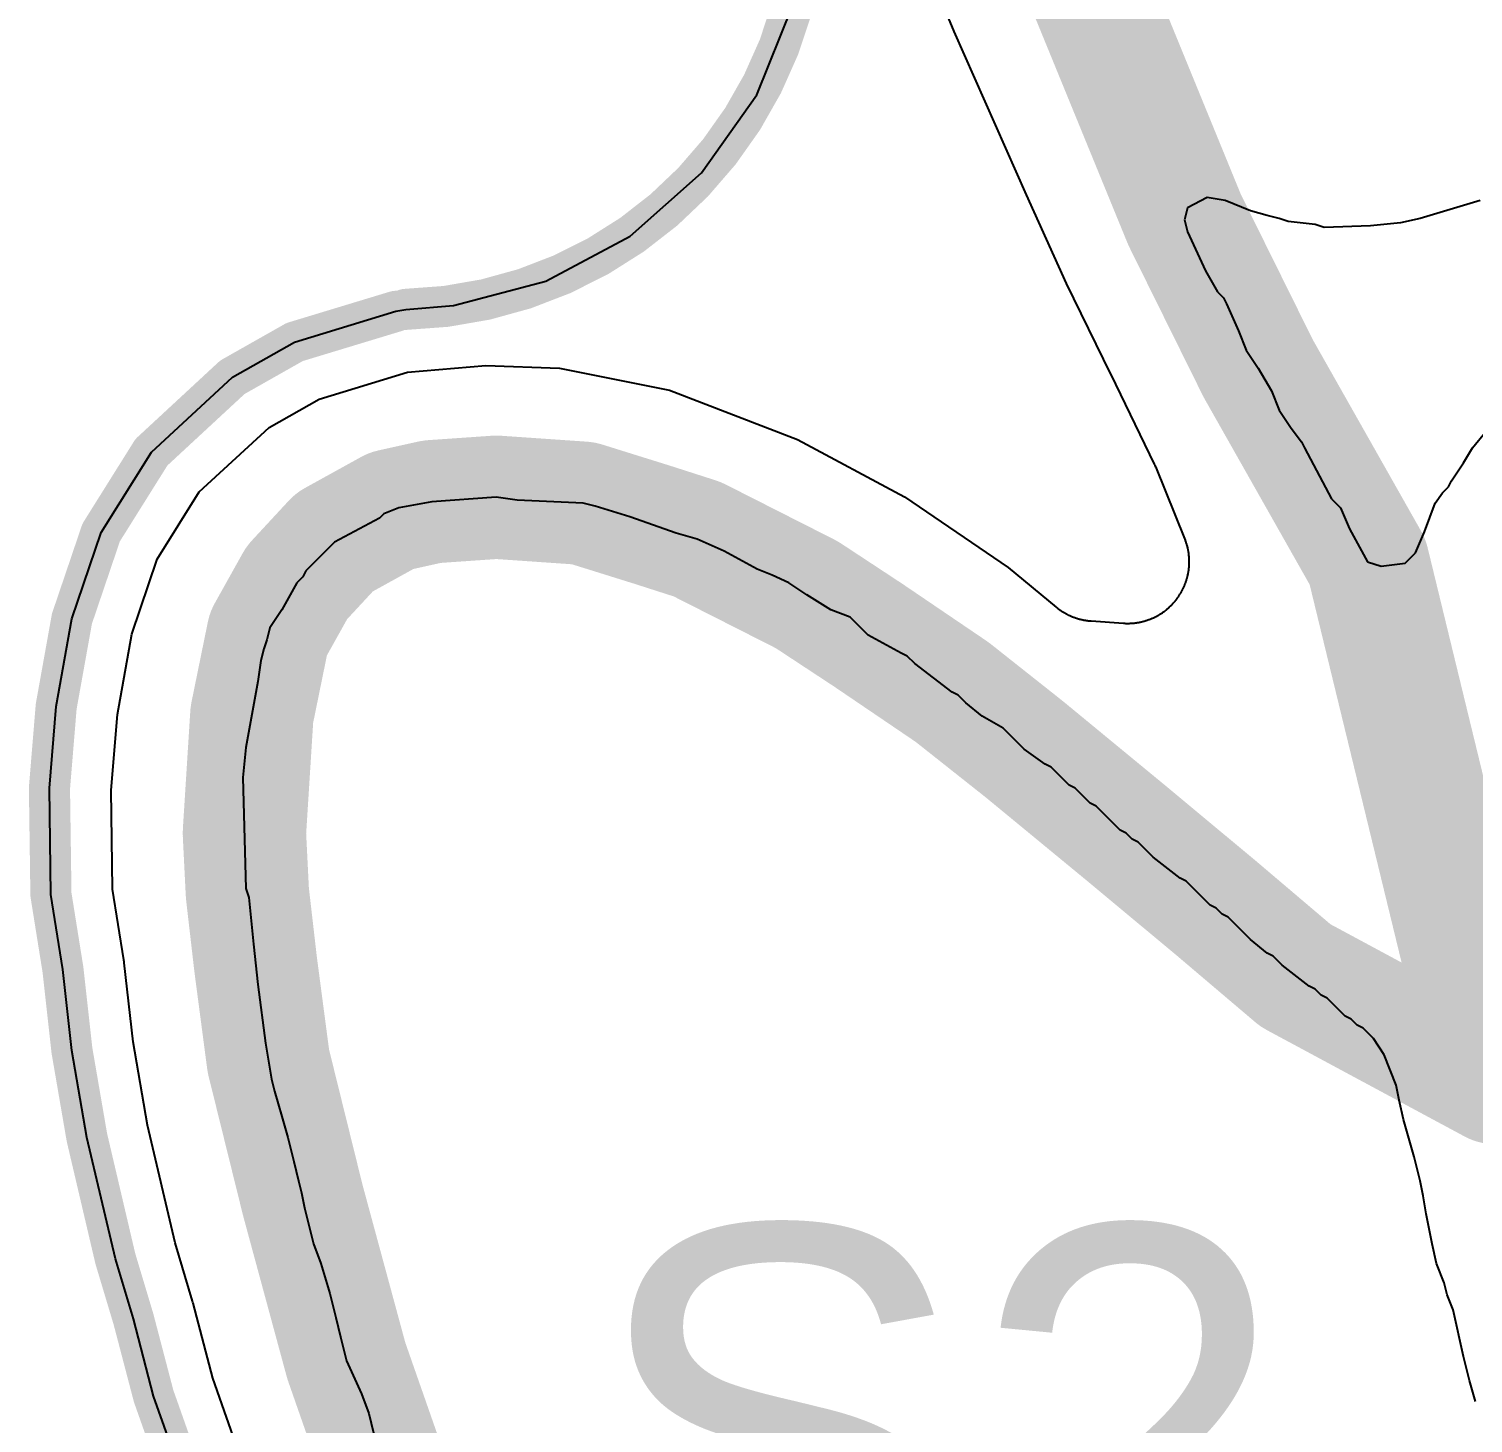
# Model space of a CAD drawing. Header units: inches. Extents: x -21.6 to 21.4, y -24.6 to 14.5.
# Drawn here: x -21.564 to -18.051, y -17.829 to -14.437 of the extents above; entities that cross this region are included whole.
import ezdxf

# ---------------------------------------------------------------- set-up
doc = ezdxf.new("R2010")
doc.units = ezdxf.units.IN
for name, color, linetype in [('Bottom Layer', 5, 'Continuous'), ('Mechanical 4', 56, 'Continuous'), ('Top Layer', 1, 'Continuous'), ('Top Overlay', 2, 'Continuous')]:
    doc.layers.add(name, color=color, linetype=linetype)
doc.styles.add('Arial', font='', dxfattribs={"height": 0.2})
doc.styles.get('Arial').set_extended_font_data('Arial')

msp = doc.modelspace()

# ---------------------------------------------------------------- linework, layer by layer
at = {"layer": 'Bottom Layer'}
for p, q in [((-19.7937, -14.598), (-19.7071, -14.3825)), ((-19.9277, -14.7877), (-19.7937, -14.598)), ((-20.1018, -14.9414), (-19.9277, -14.7877)), ((-20.3067, -15.0508), (-20.1018, -14.9414)), ((-20.5312, -15.1099), (-20.3067, -15.0508)), ((-20.9176, -15.1991), (-20.6714, -15.1244)), ((-20.6714, -15.1244), (-20.6472, -15.1196)), ((-20.6472, -15.1196), (-20.5312, -15.1099)), ((-21.069, -15.2848), (-20.9176, -15.1991)), ((-21.2659, -15.4672), (-21.069, -15.2848)), ((-21.3881, -15.6623), (-21.2659, -15.4672)), ((-21.4592, -15.872), (-21.3881, -15.6623)), ((-21.4975, -16.0854), (-21.4592, -15.872)), ((-21.5139, -16.2842), (-21.4975, -16.0854)), ((-21.5103, -16.5431), (-21.5139, -16.2842)), ((-21.4811, -16.7255), (-21.5103, -16.5431)), ((-21.4592, -16.9224), (-21.4811, -16.7255)), ((-21.4228, -17.1339), (-21.4592, -16.9224)), ((-21.3535, -17.4294), (-21.4228, -17.1339)), ((-21.3097, -17.5753), (-21.3535, -17.4294)), ((-21.2605, -17.7631), (-21.3097, -17.5753)), ((-21.0872, -18.2536), (-21.2605, -17.7631))]:
    msp.add_line(p, q, dxfattribs=at)
at = {"layer": 'Mechanical 4'}
for points in [[(-19.7215, -13.809, 0.1, 0.1, -0.502361), (-20.6472, -15.1196, 0.1, 0.1, 0)], [(-20.9176, -15.1991, 0.1, 0.1, 0), (-20.6714, -15.1244, 0.1, 0.1, 0)], [(-21.069, -15.2848, 0.1, 0.1, 0), (-20.9176, -15.1991, 0.1, 0.1, 0)], [(-21.2659, -15.4672, 0.1, 0.1, 0), (-21.069, -15.2848, 0.1, 0.1, 0)], [(-21.3881, -15.6623, 0.1, 0.1, 0), (-21.2659, -15.4672, 0.1, 0.1, 0)], [(-21.4592, -15.872, 0.1, 0.1, 0), (-21.3881, -15.6623, 0.1, 0.1, 0)], [(-21.4975, -16.0854, 0.1, 0.1, 0), (-21.4592, -15.872, 0.1, 0.1, 0)], [(-21.5139, -16.2842, 0.1, 0.1, 0), (-21.4975, -16.0854, 0.1, 0.1, 0)], [(-21.5139, -16.2842, 0.1, 0.1, 0), (-21.5103, -16.5431, 0.1, 0.1, 0)], [(-21.5103, -16.5431, 0.1, 0.1, 0), (-21.4811, -16.7255, 0.1, 0.1, 0)], [(-21.4811, -16.7255, 0.1, 0.1, 0), (-21.4592, -16.9224, 0.1, 0.1, 0)], [(-21.4592, -16.9224, 0.1, 0.1, 0), (-21.4228, -17.1339, 0.1, 0.1, 0)], [(-21.4228, -17.1339, 0.1, 0.1, 0), (-21.3535, -17.4294, 0.1, 0.1, 0)], [(-21.3535, -17.4294, 0.1, 0.1, 0), (-21.3097, -17.5753, 0.1, 0.1, 0)], [(-21.3097, -17.5753, 0.1, 0.1, 0), (-21.2605, -17.7631, 0.1, 0.1, 0)], [(-21.2605, -17.7631, 0.1, 0.1, 0), (-21.0872, -18.2536, 0.1, 0.1, 0)]]:
    msp.add_lwpolyline(points, format="xyseb", dxfattribs=at)
for points in [[(-20.6964, -15.1244, 0.05, 0.05, 1), (-20.6464, -15.1244, 0.05, 0.05, 1)], [(-20.6722, -15.1196, 0.05, 0.05, 1), (-20.6222, -15.1196, 0.05, 0.05, 1)], [(-20.9426, -15.1991, 0.05, 0.05, 1), (-20.8926, -15.1991, 0.05, 0.05, 1)], [(-20.9426, -15.1991, 0.05, 0.05, 1), (-20.8926, -15.1991, 0.05, 0.05, 1)], [(-21.094, -15.2848, 0.05, 0.05, 1), (-21.044, -15.2848, 0.05, 0.05, 1)], [(-21.094, -15.2848, 0.05, 0.05, 1), (-21.044, -15.2848, 0.05, 0.05, 1)], [(-21.2909, -15.4672, 0.05, 0.05, 1), (-21.2409, -15.4672, 0.05, 0.05, 1)], [(-21.2909, -15.4672, 0.05, 0.05, 1), (-21.2409, -15.4672, 0.05, 0.05, 1)], [(-21.4131, -15.6623, 0.05, 0.05, 1), (-21.3631, -15.6623, 0.05, 0.05, 1)], [(-21.4131, -15.6623, 0.05, 0.05, 1), (-21.3631, -15.6623, 0.05, 0.05, 1)], [(-21.4842, -15.872, 0.05, 0.05, 1), (-21.4342, -15.872, 0.05, 0.05, 1)], [(-21.4842, -15.872, 0.05, 0.05, 1), (-21.4342, -15.872, 0.05, 0.05, 1)], [(-21.5225, -16.0854, 0.05, 0.05, 1), (-21.4725, -16.0854, 0.05, 0.05, 1)], [(-21.5225, -16.0854, 0.05, 0.05, 1), (-21.4725, -16.0854, 0.05, 0.05, 1)], [(-21.5389, -16.2842, 0.05, 0.05, 1), (-21.4889, -16.2842, 0.05, 0.05, 1)], [(-21.5389, -16.2842, 0.05, 0.05, 1), (-21.4889, -16.2842, 0.05, 0.05, 1)], [(-21.5353, -16.5431, 0.05, 0.05, 1), (-21.4853, -16.5431, 0.05, 0.05, 1)], [(-21.5353, -16.5431, 0.05, 0.05, 1), (-21.4853, -16.5431, 0.05, 0.05, 1)], [(-21.5061, -16.7255, 0.05, 0.05, 1), (-21.4561, -16.7255, 0.05, 0.05, 1)], [(-21.5061, -16.7255, 0.05, 0.05, 1), (-21.4561, -16.7255, 0.05, 0.05, 1)], [(-21.4842, -16.9224, 0.05, 0.05, 1), (-21.4342, -16.9224, 0.05, 0.05, 1)], [(-21.4842, -16.9224, 0.05, 0.05, 1), (-21.4342, -16.9224, 0.05, 0.05, 1)], [(-21.4478, -17.1339, 0.05, 0.05, 1), (-21.3978, -17.1339, 0.05, 0.05, 1)], [(-21.4478, -17.1339, 0.05, 0.05, 1), (-21.3978, -17.1339, 0.05, 0.05, 1)], [(-21.3785, -17.4294, 0.05, 0.05, 1), (-21.3285, -17.4294, 0.05, 0.05, 1)], [(-21.3785, -17.4294, 0.05, 0.05, 1), (-21.3285, -17.4294, 0.05, 0.05, 1)], [(-21.3347, -17.5753, 0.05, 0.05, 1), (-21.2847, -17.5753, 0.05, 0.05, 1)], [(-21.3347, -17.5753, 0.05, 0.05, 1), (-21.2847, -17.5753, 0.05, 0.05, 1)], [(-21.2855, -17.7631, 0.05, 0.05, 1), (-21.2355, -17.7631, 0.05, 0.05, 1)], [(-21.2855, -17.7631, 0.05, 0.05, 1), (-21.2355, -17.7631, 0.05, 0.05, 1)]]:
    msp.add_lwpolyline(points, format="xyseb", close=True, dxfattribs=at)
at = {"layer": 'Top Layer'}
for p, q in [((-19.7937, -14.598), (-19.7071, -14.3825)), ((-19.9277, -14.7877), (-19.7937, -14.598)), ((-20.1018, -14.9414), (-19.9277, -14.7877)), ((-20.3067, -15.0508), (-20.1018, -14.9414)), ((-20.5312, -15.1099), (-20.3067, -15.0508)), ((-20.9176, -15.1991), (-20.6714, -15.1244)), ((-20.6714, -15.1244), (-20.6472, -15.1196)), ((-20.6472, -15.1196), (-20.5312, -15.1099)), ((-21.069, -15.2848), (-20.9176, -15.1991)), ((-21.2659, -15.4672), (-21.069, -15.2848)), ((-21.3881, -15.6623), (-21.2659, -15.4672)), ((-21.4592, -15.872), (-21.3881, -15.6623)), ((-21.4975, -16.0854), (-21.4592, -15.872)), ((-21.5139, -16.2842), (-21.4975, -16.0854)), ((-21.5103, -16.5431), (-21.5139, -16.2842)), ((-21.4811, -16.7255), (-21.5103, -16.5431)), ((-21.4592, -16.9224), (-21.4811, -16.7255)), ((-21.4228, -17.1339), (-21.4592, -16.9224)), ((-21.3535, -17.4294), (-21.4228, -17.1339)), ((-21.3097, -17.5753), (-21.3535, -17.4294)), ((-21.2605, -17.7631), (-21.3097, -17.5753)), ((-21.0872, -18.2536), (-21.2605, -17.7631))]:
    msp.add_line(p, q, dxfattribs=at)
at = {"layer": 'Top Overlay'}
for p, q in [((-19.3136, -14.4434), (-19.4649, -14.0784)), ((-19.1375, -14.8409), (-19.3136, -14.4434)), ((-19.0404, -15.0568), (-19.1375, -14.8409)), ((-18.6983, -14.8472), (-18.7457, -14.8727)), ((-18.6546, -14.8545), (-18.6983, -14.8472)), ((-18.5926, -14.88), (-18.6546, -14.8545)), ((-18.0345, -14.8545), (-18.1804, -14.8982)), ((-18.7457, -14.8727), (-18.753, -14.9019)), ((-18.5524, -14.8909), (-18.5926, -14.88)), ((-18.5233, -14.8982), (-18.5524, -14.8909)), ((-18.753, -14.9019), (-18.7457, -14.9311)), ((-18.5014, -14.9055), (-18.5233, -14.8982)), ((-18.4357, -14.9128), (-18.5014, -14.9055)), ((-18.4138, -14.9201), (-18.4357, -14.9128)), ((-18.3008, -14.9165), (-18.4138, -14.9201)), ((-18.2278, -14.9092), (-18.3008, -14.9165)), ((-18.1804, -14.8982), (-18.2278, -14.9092)), ((-18.7457, -14.9311), (-18.702, -15.0259)), ((-18.702, -15.0259), (-18.6728, -15.0769)), ((-18.9321, -15.277), (-19.0404, -15.0568)), ((-18.6728, -15.0769), (-18.6582, -15.0915)), ((-18.6582, -15.0915), (-18.6509, -15.1061)), ((-18.6509, -15.1061), (-18.6217, -15.1718)), ((-18.6217, -15.1718), (-18.6035, -15.2192)), ((-18.6035, -15.2192), (-18.5743, -15.2629)), ((-20.8581, -15.3378), (-20.643, -15.2725)), ((-20.643, -15.2725), (-20.4526, -15.2564)), ((-20.4526, -15.2564), (-20.2732, -15.2629)), ((-20.2732, -15.2629), (-20.0058, -15.3164)), ((-18.9319, -15.2774), (-18.9321, -15.277)), ((-18.9316, -15.2779), (-18.9319, -15.2774)), ((-18.8262, -15.4959), (-18.9316, -15.2779)), ((-18.5743, -15.2629), (-18.5415, -15.3177)), ((-20.9799, -15.4068), (-20.8581, -15.3378)), ((-20.0058, -15.3164), (-19.6946, -15.4361)), ((-18.5415, -15.3177), (-18.5233, -15.3651)), ((-18.5233, -15.3651), (-18.4941, -15.4088)), ((-21.1494, -15.5637), (-20.9799, -15.4068)), ((-18.4941, -15.4088), (-18.4686, -15.4417)), ((-18.0528, -15.4562), (-18.0199, -15.4161)), ((-19.6946, -15.4361), (-19.4346, -15.5755)), ((-18.4686, -15.4417), (-18.4613, -15.4562)), ((-18.4613, -15.4562), (-18.3956, -15.5802)), ((-18.0747, -15.4927), (-18.0528, -15.4562)), ((-18.8262, -15.496), (-18.8262, -15.4959)), ((-18.8261, -15.4961), (-18.8262, -15.496)), ((-18.8259, -15.4967), (-18.8261, -15.4961)), ((-18.825, -15.4985), (-18.8259, -15.4967)), ((-18.8239, -15.5009), (-18.825, -15.4985)), ((-18.8238, -15.5012), (-18.8239, -15.5009)), ((-18.8236, -15.5016), (-18.8238, -15.5012)), ((-18.8227, -15.5038), (-18.8236, -15.5016)), ((-18.8218, -15.5058), (-18.8227, -15.5038)), ((-18.7526, -15.6772), (-18.8218, -15.5058)), ((-18.1038, -15.5365), (-18.0747, -15.4927)), ((-18.1257, -15.5657), (-18.1111, -15.5511)), ((-18.1111, -15.5511), (-18.1038, -15.5365)), ((-21.2517, -15.7271), (-21.1494, -15.5637)), ((-20.5839, -15.5875), (-20.6641, -15.6021)), ((-20.4271, -15.5766), (-20.5839, -15.5875)), ((-20.376, -15.5839), (-20.4271, -15.5766)), ((-20.2155, -15.5912), (-20.376, -15.5839)), ((-20.1864, -15.5985), (-20.2155, -15.5912)), ((-19.4346, -15.5755), (-19.1823, -15.7478)), ((-18.3956, -15.5802), (-18.3737, -15.6021)), ((-18.1695, -15.6605), (-18.144, -15.5912)), ((-18.144, -15.5912), (-18.1257, -15.5657)), ((-20.7116, -15.6277), (-20.821, -15.686)), ((-20.7006, -15.6167), (-20.7116, -15.6277)), ((-20.6641, -15.6021), (-20.7006, -15.6167)), ((-20.1025, -15.624), (-20.1864, -15.5985)), ((-19.9894, -15.6641), (-20.1025, -15.624)), ((-18.3737, -15.6021), (-18.3518, -15.6532)), ((-19.9384, -15.6787), (-19.9894, -15.6641)), ((-18.3518, -15.6532), (-18.3081, -15.7334)), ((-18.1914, -15.7115), (-18.1695, -15.6605)), ((-20.821, -15.686), (-20.8903, -15.7553)), ((-19.8727, -15.7079), (-19.9384, -15.6787)), ((-18.7519, -15.6789), (-18.7526, -15.6772)), ((-18.7512, -15.6808), (-18.7519, -15.6789)), ((-18.7509, -15.6815), (-18.7512, -15.6808)), ((-18.7506, -15.6822), (-18.7509, -15.6815)), ((-18.75, -15.684), (-18.7506, -15.6822)), ((-18.7494, -15.6858), (-18.75, -15.684)), ((-18.7492, -15.6865), (-18.7494, -15.6858)), ((-18.7489, -15.6873), (-18.7492, -15.6865)), ((-18.7483, -15.6891), (-18.7489, -15.6873)), ((-18.7478, -15.6909), (-18.7483, -15.6891)), ((-18.7476, -15.6916), (-18.7478, -15.6909)), ((-18.7473, -15.6924), (-18.7476, -15.6916)), ((-18.7468, -15.6943), (-18.7473, -15.6924)), ((-18.7463, -15.6961), (-18.7468, -15.6943)), ((-18.7462, -15.6968), (-18.7463, -15.6961)), ((-18.746, -15.6976), (-18.7462, -15.6968)), ((-18.7455, -15.6996), (-18.746, -15.6976)), ((-18.7451, -15.7013), (-18.7455, -15.6996)), ((-21.3136, -15.9096), (-21.2517, -15.7271)), ((-19.7925, -15.7517), (-19.8727, -15.7079)), ((-18.745, -15.7019), (-18.7451, -15.7013)), ((-18.7448, -15.7028), (-18.745, -15.7019)), ((-18.7444, -15.7049), (-18.7448, -15.7028)), ((-18.7441, -15.7065), (-18.7444, -15.7049)), ((-18.7439, -15.7072), (-18.7441, -15.7065)), ((-18.7438, -15.708), (-18.7439, -15.7072)), ((-18.7435, -15.71), (-18.7438, -15.708)), ((-18.7432, -15.7118), (-18.7435, -15.71)), ((-18.7431, -15.7126), (-18.7432, -15.7118)), ((-18.743, -15.7133), (-18.7431, -15.7126)), ((-18.7428, -15.7151), (-18.743, -15.7133)), ((-18.7425, -15.7171), (-18.7428, -15.7151)), ((-18.7424, -15.7179), (-18.7425, -15.7171)), ((-18.7424, -15.7187), (-18.7424, -15.7179)), ((-18.7422, -15.7205), (-18.7424, -15.7187)), ((-18.742, -15.7225), (-18.7422, -15.7205)), ((-18.742, -15.7233), (-18.742, -15.7225)), ((-18.7419, -15.724), (-18.742, -15.7233)), ((-18.7418, -15.7258), (-18.7419, -15.724)), ((-18.7417, -15.7278), (-18.7418, -15.7258)), ((-18.7417, -15.7286), (-18.7417, -15.7278)), ((-18.7417, -15.7293), (-18.7417, -15.7286)), ((-18.7417, -15.7312), (-18.7417, -15.7293)), ((-18.7416, -15.7332), (-18.7417, -15.7312)), ((-18.7417, -15.7369), (-18.7416, -15.7347)), ((-18.7416, -15.7339), (-18.7416, -15.7332)), ((-18.7416, -15.7347), (-18.7416, -15.7339)), ((-18.3081, -15.7334), (-18.2752, -15.7444)), ((-18.2169, -15.7371), (-18.1914, -15.7115)), ((-20.8976, -15.7699), (-20.9122, -15.7845)), ((-20.8903, -15.7553), (-20.8976, -15.7699)), ((-19.756, -15.7663), (-19.7925, -15.7517)), ((-19.7159, -15.7845), (-19.756, -15.7663)), ((-19.1823, -15.7478), (-19.0652, -15.8439)), ((-18.7466, -15.7718), (-18.7464, -15.7711)), ((-18.7464, -15.7711), (-18.7462, -15.7703)), ((-18.7462, -15.7703), (-18.7458, -15.7683)), ((-18.7458, -15.7683), (-18.7453, -15.7666)), ((-18.7453, -15.7666), (-18.7452, -15.7658)), ((-18.7452, -15.7658), (-18.745, -15.7651)), ((-18.745, -15.7651), (-18.7446, -15.7631)), ((-18.7446, -15.7631), (-18.7442, -15.7613)), ((-18.7442, -15.7613), (-18.7441, -15.7606)), ((-18.7441, -15.7606), (-18.744, -15.7598)), ((-18.744, -15.7598), (-18.7436, -15.7578)), ((-18.7436, -15.7578), (-18.7433, -15.756)), ((-18.7433, -15.756), (-18.7432, -15.7554)), ((-18.7432, -15.7554), (-18.7431, -15.7545)), ((-18.7431, -15.7545), (-18.7429, -15.7524)), ((-18.7429, -15.7524), (-18.7426, -15.7507)), ((-18.7426, -15.75), (-18.7425, -15.7492)), ((-18.7426, -15.7507), (-18.7426, -15.75)), ((-18.7425, -15.7492), (-18.7423, -15.7474)), ((-18.7423, -15.7474), (-18.7421, -15.7454)), ((-18.7421, -15.7454), (-18.742, -15.7446)), ((-18.742, -15.7439), (-18.7419, -15.7421)), ((-18.742, -15.7446), (-18.742, -15.7439)), ((-18.7419, -15.7421), (-18.7418, -15.7401)), ((-18.7418, -15.7401), (-18.7417, -15.7391)), ((-18.7417, -15.7385), (-18.7417, -15.7369)), ((-18.7417, -15.7391), (-18.7417, -15.7385)), ((-18.2752, -15.7444), (-18.2169, -15.7371)), ((-20.9122, -15.7845), (-20.9486, -15.8501)), ((-19.6721, -15.8137), (-19.7159, -15.7845)), ((-18.7616, -15.8081), (-18.7606, -15.8064)), ((-18.7606, -15.8064), (-18.7602, -15.8057)), ((-18.7602, -15.8057), (-18.7598, -15.8051)), ((-18.7598, -15.8051), (-18.759, -15.8035)), ((-18.759, -15.8035), (-18.7581, -15.8017)), ((-18.7581, -15.8017), (-18.7577, -15.801)), ((-18.7577, -15.801), (-18.7574, -15.8003)), ((-18.7574, -15.8003), (-18.7566, -15.7987)), ((-18.7566, -15.7987), (-18.7557, -15.7969)), ((-18.7557, -15.7969), (-18.7554, -15.7961)), ((-18.7554, -15.7961), (-18.7551, -15.7955)), ((-18.7551, -15.7955), (-18.7544, -15.7939)), ((-18.7544, -15.7939), (-18.7535, -15.792)), ((-18.7535, -15.792), (-18.7532, -15.7912)), ((-18.7532, -15.7912), (-18.7529, -15.7906)), ((-18.7529, -15.7906), (-18.7523, -15.7889)), ((-18.7523, -15.7889), (-18.7515, -15.787)), ((-18.7515, -15.787), (-18.7513, -15.7863)), ((-18.7513, -15.7863), (-18.751, -15.7856)), ((-18.751, -15.7856), (-18.7504, -15.784)), ((-18.7504, -15.784), (-18.7497, -15.782)), ((-18.7497, -15.782), (-18.7494, -15.7811)), ((-18.7494, -15.7811), (-18.7492, -15.7806)), ((-18.7492, -15.7806), (-18.7487, -15.779)), ((-18.7487, -15.779), (-18.7481, -15.7769)), ((-18.7481, -15.7769), (-18.7478, -15.7761)), ((-18.7478, -15.7761), (-18.7476, -15.7754)), ((-18.7476, -15.7754), (-18.7471, -15.7736)), ((-18.7471, -15.7736), (-18.7466, -15.7718)), ((-19.6138, -15.8501), (-19.6721, -15.8137)), ((-18.7879, -15.8417), (-18.7865, -15.8404)), ((-18.7865, -15.8404), (-18.7859, -15.8399)), ((-18.7859, -15.8399), (-18.7854, -15.8393)), ((-18.7854, -15.8393), (-18.7841, -15.838)), ((-18.7841, -15.838), (-18.7827, -15.8366)), ((-18.7827, -15.8366), (-18.7822, -15.836)), ((-18.7822, -15.836), (-18.7817, -15.8355)), ((-18.7817, -15.8355), (-18.7805, -15.8341)), ((-18.7805, -15.8341), (-18.7791, -15.8326)), ((-18.7791, -15.8326), (-18.7786, -15.832)), ((-18.7786, -15.832), (-18.7781, -15.8315)), ((-18.7781, -15.8315), (-18.7769, -15.83)), ((-18.7769, -15.83), (-18.7756, -15.8285)), ((-18.7756, -15.8285), (-18.7752, -15.828)), ((-18.7752, -15.828), (-18.7747, -15.8274)), ((-18.7747, -15.8274), (-18.7735, -15.8258)), ((-18.7735, -15.8258), (-18.7723, -15.8243)), ((-18.7723, -15.8243), (-18.7719, -15.8237)), ((-18.7719, -15.8237), (-18.7714, -15.8231)), ((-18.7714, -15.8231), (-18.7703, -15.8216)), ((-18.7703, -15.8216), (-18.7691, -15.82)), ((-18.7691, -15.82), (-18.7687, -15.8194)), ((-18.7687, -15.8194), (-18.7683, -15.8188)), ((-18.7683, -15.8188), (-18.7672, -15.8171)), ((-18.7672, -15.8171), (-18.7661, -15.8156)), ((-18.7661, -15.8156), (-18.7657, -15.815)), ((-18.7657, -15.815), (-18.7653, -15.8143)), ((-18.7653, -15.8143), (-18.7643, -15.8127)), ((-18.7643, -15.8127), (-18.7633, -15.8111)), ((-18.7633, -15.8111), (-18.7629, -15.8104)), ((-18.7629, -15.8104), (-18.7625, -15.8097)), ((-18.7625, -15.8097), (-18.7616, -15.8081)), ((-20.9486, -15.8501), (-20.9778, -15.8939)), ((-19.5663, -15.8684), (-19.6138, -15.8501)), ((-19.5226, -15.9121), (-19.5663, -15.8684)), ((-19.0652, -15.8439), (-19.0646, -15.8444)), ((-19.0646, -15.8444), (-19.064, -15.8449)), ((-19.064, -15.8449), (-19.0624, -15.8461)), ((-19.0624, -15.8461), (-19.061, -15.8472)), ((-19.061, -15.8472), (-19.0604, -15.8477)), ((-19.0604, -15.8477), (-19.0597, -15.8482)), ((-19.0597, -15.8482), (-19.0582, -15.8493)), ((-19.0582, -15.8493), (-19.0567, -15.8504)), ((-19.0567, -15.8504), (-19.056, -15.8509)), ((-19.056, -15.8509), (-19.0554, -15.8513)), ((-19.0554, -15.8513), (-19.0539, -15.8523)), ((-19.0539, -15.8523), (-19.0523, -15.8534)), ((-19.0523, -15.8534), (-19.0515, -15.8539)), ((-19.0515, -15.8539), (-19.0509, -15.8543)), ((-19.0509, -15.8543), (-19.0494, -15.8552)), ((-19.0494, -15.8552), (-19.0477, -15.8563)), ((-19.0477, -15.8563), (-19.0471, -15.8567)), ((-19.0471, -15.8567), (-19.0464, -15.8571)), ((-19.0464, -15.8571), (-19.0447, -15.858)), ((-19.0447, -15.858), (-19.0431, -15.859)), ((-19.0431, -15.859), (-19.0424, -15.8594)), ((-19.0424, -15.8594), (-19.0417, -15.8597)), ((-19.0417, -15.8597), (-19.04, -15.8606)), ((-19.04, -15.8606), (-19.0384, -15.8615)), ((-19.0384, -15.8615), (-19.0377, -15.8618)), ((-19.0377, -15.8618), (-19.037, -15.8622)), ((-19.037, -15.8622), (-19.0352, -15.8631)), ((-19.0352, -15.8631), (-19.0336, -15.8638)), ((-19.0336, -15.8638), (-19.0329, -15.8642)), ((-19.0329, -15.8642), (-19.0321, -15.8645)), ((-19.0321, -15.8645), (-19.0303, -15.8653)), ((-19.0303, -15.8653), (-19.0287, -15.866)), ((-19.0287, -15.866), (-19.028, -15.8663)), ((-19.028, -15.8663), (-19.0272, -15.8666)), ((-19.0272, -15.8666), (-19.0254, -15.8674)), ((-19.0254, -15.8674), (-19.0237, -15.868)), ((-19.0237, -15.868), (-19.023, -15.8683)), ((-19.023, -15.8683), (-19.0222, -15.8686)), ((-19.0222, -15.8686), (-19.0204, -15.8692)), ((-19.0204, -15.8692), (-19.0187, -15.8699)), ((-19.0187, -15.8699), (-19.0179, -15.8701)), ((-19.0179, -15.8701), (-19.0172, -15.8704)), ((-19.0172, -15.8704), (-19.0153, -15.8709)), ((-19.0153, -15.8709), (-19.0136, -15.8715)), ((-19.0136, -15.8715), (-19.0129, -15.8717)), ((-19.0129, -15.8717), (-19.012, -15.872)), ((-19.012, -15.872), (-19.0102, -15.8725)), ((-19.0102, -15.8725), (-19.0084, -15.873)), ((-19.0084, -15.873), (-19.0077, -15.8732)), ((-19.0077, -15.8732), (-19.0069, -15.8734)), ((-19.0069, -15.8734), (-19.0049, -15.8738)), ((-19.0049, -15.8738), (-19.0032, -15.8742)), ((-19.0032, -15.8742), (-19.0025, -15.8744)), ((-19.0025, -15.8744), (-19.0017, -15.8746)), ((-19.0017, -15.8746), (-18.9997, -15.875)), ((-18.9997, -15.875), (-18.998, -15.8753)), ((-18.998, -15.8753), (-18.9973, -15.8755)), ((-18.9973, -15.8755), (-18.9964, -15.8756)), ((-18.9964, -15.8756), (-18.9943, -15.876)), ((-18.9943, -15.876), (-18.9927, -15.8762)), ((-18.9927, -15.8762), (-18.992, -15.8763)), ((-18.992, -15.8763), (-18.9911, -15.8765)), ((-18.9911, -15.8765), (-18.9891, -15.8767)), ((-18.9891, -15.8767), (-18.9874, -15.877)), ((-18.8491, -15.8773), (-18.8473, -15.8767)), ((-18.8473, -15.8767), (-18.8455, -15.8762)), ((-18.8455, -15.8762), (-18.8447, -15.8759)), ((-18.8447, -15.8759), (-18.844, -15.8757)), ((-18.844, -15.8757), (-18.8422, -15.875)), ((-18.8422, -15.875), (-18.8404, -15.8744)), ((-18.8404, -15.8744), (-18.8397, -15.8742)), ((-18.8397, -15.8742), (-18.839, -15.8739)), ((-18.839, -15.8739), (-18.8371, -15.8731)), ((-18.8371, -15.8731), (-18.8354, -15.8725)), ((-18.8354, -15.8725), (-18.8348, -15.8722)), ((-18.8348, -15.8722), (-18.834, -15.8719)), ((-18.834, -15.8719), (-18.8322, -15.8711)), ((-18.8322, -15.8711), (-18.8305, -15.8704)), ((-18.8305, -15.8704), (-18.8298, -15.8701)), ((-18.8298, -15.8701), (-18.8291, -15.8698)), ((-18.8291, -15.8698), (-18.8275, -15.869)), ((-18.8275, -15.869), (-18.8256, -15.8681)), ((-18.8256, -15.8681), (-18.8249, -15.8678)), ((-18.8249, -15.8678), (-18.8243, -15.8675)), ((-18.8243, -15.8675), (-18.8226, -15.8666)), ((-18.8226, -15.8666), (-18.8209, -15.8657)), ((-18.8209, -15.8657), (-18.8202, -15.8653)), ((-18.8202, -15.8653), (-18.8195, -15.865)), ((-18.8195, -15.865), (-18.8179, -15.8641)), ((-18.8179, -15.8641), (-18.8162, -15.8631)), ((-18.8162, -15.8631), (-18.8155, -15.8627)), ((-18.8155, -15.8627), (-18.8149, -15.8623)), ((-18.8149, -15.8623), (-18.8133, -15.8613)), ((-18.8133, -15.8613), (-18.8116, -15.8603)), ((-18.8116, -15.8603), (-18.811, -15.8599)), ((-18.811, -15.8599), (-18.8103, -15.8595)), ((-18.8103, -15.8595), (-18.8086, -15.8584)), ((-18.8086, -15.8584), (-18.8071, -15.8574)), ((-18.8071, -15.8574), (-18.8066, -15.857)), ((-18.8066, -15.857), (-18.8059, -15.8565)), ((-18.8059, -15.8565), (-18.8042, -15.8553)), ((-18.8042, -15.8553), (-18.8028, -15.8543)), ((-18.8028, -15.8543), (-18.8022, -15.8539)), ((-18.8022, -15.8539), (-18.8015, -15.8534)), ((-18.8015, -15.8534), (-18.7999, -15.8521)), ((-18.7999, -15.8521), (-18.7985, -15.851)), ((-18.7985, -15.851), (-18.798, -15.8506)), ((-18.798, -15.8506), (-18.7973, -15.8501)), ((-18.7973, -15.8501), (-18.7957, -15.8487)), ((-18.7957, -15.8487), (-18.7944, -15.8476)), ((-18.7944, -15.8476), (-18.7939, -15.8472)), ((-18.7939, -15.8472), (-18.7932, -15.8466)), ((-18.7932, -15.8466), (-18.7917, -15.8453)), ((-18.7917, -15.8453), (-18.7904, -15.8441)), ((-18.7904, -15.8441), (-18.7898, -15.8435)), ((-18.7898, -15.8435), (-18.7892, -15.843)), ((-18.7892, -15.843), (-18.7879, -15.8417)), ((-21.3486, -16.1048), (-21.3136, -15.9096)), ((-20.9778, -15.8939), (-20.9851, -15.9231)), ((-18.9874, -15.877), (-18.9866, -15.877)), ((-18.9866, -15.877), (-18.9858, -15.8771)), ((-18.9858, -15.8771), (-18.984, -15.8773)), ((-18.984, -15.8773), (-18.9821, -15.8775)), ((-18.9821, -15.8775), (-18.9813, -15.8775)), ((-18.9813, -15.8775), (-18.9805, -15.8776)), ((-18.9805, -15.8776), (-18.9021, -15.8831)), ((-18.9021, -15.8831), (-18.9003, -15.8832)), ((-18.9003, -15.8832), (-18.8983, -15.8833)), ((-18.8983, -15.8833), (-18.8975, -15.8833)), ((-18.8975, -15.8833), (-18.8967, -15.8834)), ((-18.8967, -15.8834), (-18.8949, -15.8834)), ((-18.8949, -15.8834), (-18.8929, -15.8834)), ((-18.8929, -15.8834), (-18.8922, -15.8834)), ((-18.8922, -15.8834), (-18.8914, -15.8834)), ((-18.8914, -15.8834), (-18.8894, -15.8834)), ((-18.8894, -15.8834), (-18.8876, -15.8834)), ((-18.8876, -15.8834), (-18.8869, -15.8834)), ((-18.8869, -15.8834), (-18.886, -15.8833)), ((-18.886, -15.8833), (-18.884, -15.8832)), ((-18.884, -15.8832), (-18.8822, -15.8831)), ((-18.8822, -15.8831), (-18.8815, -15.8831)), ((-18.8815, -15.8831), (-18.8807, -15.883)), ((-18.8807, -15.883), (-18.8787, -15.8829)), ((-18.8787, -15.8829), (-18.8769, -15.8827)), ((-18.8769, -15.8827), (-18.8762, -15.8826)), ((-18.8762, -15.8826), (-18.8754, -15.8826)), ((-18.8754, -15.8826), (-18.8733, -15.8823)), ((-18.8733, -15.8823), (-18.8716, -15.8821)), ((-18.8716, -15.8821), (-18.8708, -15.882)), ((-18.8708, -15.882), (-18.87, -15.8819)), ((-18.87, -15.8819), (-18.8682, -15.8816)), ((-18.8682, -15.8816), (-18.8663, -15.8813)), ((-18.8663, -15.8813), (-18.8655, -15.8811)), ((-18.8655, -15.8811), (-18.8648, -15.881)), ((-18.8648, -15.881), (-18.8631, -15.8807)), ((-18.8631, -15.8807), (-18.861, -15.8803)), ((-18.861, -15.8803), (-18.8601, -15.8801)), ((-18.8601, -15.8801), (-18.8595, -15.88)), ((-18.8595, -15.88), (-18.8578, -15.8796)), ((-18.8578, -15.8796), (-18.8558, -15.8791)), ((-18.8558, -15.8791), (-18.855, -15.8789)), ((-18.855, -15.8789), (-18.8543, -15.8787)), ((-18.8543, -15.8787), (-18.8525, -15.8782)), ((-18.8525, -15.8782), (-18.8506, -15.8777)), ((-18.8506, -15.8777), (-18.8499, -15.8775)), ((-18.8499, -15.8775), (-18.8491, -15.8773)), ((-20.9924, -15.945), (-20.9997, -15.9741)), ((-20.9851, -15.9231), (-20.9924, -15.945)), ((-19.4423, -15.9559), (-19.5226, -15.9121)), ((-20.9997, -15.9741), (-21.007, -16.0252)), ((-19.4278, -15.9632), (-19.4423, -15.9559)), ((-19.4095, -15.9814), (-19.4278, -15.9632)), ((-19.3183, -16.0507), (-19.4095, -15.9814)), ((-21.007, -16.0252), (-21.0362, -16.1857)), ((-19.3038, -16.058), (-19.3183, -16.0507)), ((-19.2855, -16.0763), (-19.3038, -16.058)), ((-19.2454, -16.1091), (-19.2855, -16.0763)), ((-21.3638, -16.2893), (-21.3486, -16.1048)), ((-19.1943, -16.1383), (-19.2454, -16.1091)), ((-19.1433, -16.1893), (-19.1943, -16.1383)), ((-21.0362, -16.1857), (-21.0435, -16.2586)), ((-19.0922, -16.2258), (-19.1433, -16.1893)), ((-19.0776, -16.2331), (-19.0922, -16.2258)), ((-21.0435, -16.2586), (-21.0362, -16.5285)), ((-19.0339, -16.2769), (-19.0776, -16.2331)), ((-21.3605, -16.5301), (-21.3638, -16.2893)), ((-19.0193, -16.2842), (-19.0339, -16.2769)), ((-18.9828, -16.3206), (-19.0193, -16.2842)), ((-18.9682, -16.3279), (-18.9828, -16.3206)), ((-18.9099, -16.3863), (-18.9682, -16.3279)), ((-18.8953, -16.3936), (-18.9099, -16.3863)), ((-18.8807, -16.4082), (-18.8953, -16.3936)), ((-18.8661, -16.4155), (-18.8807, -16.4082)), ((-18.8296, -16.4519), (-18.8661, -16.4155)), ((-18.764, -16.503), (-18.8296, -16.4519)), ((-18.7494, -16.5103), (-18.764, -16.503)), ((-21.333, -16.7018), (-21.3605, -16.5301)), ((-21.0362, -16.5285), (-21.0289, -16.5504)), ((-18.691, -16.5686), (-18.7494, -16.5103)), ((-21.0289, -16.5504), (-21.0179, -16.6635)), ((-18.6764, -16.5759), (-18.691, -16.5686)), ((-18.6618, -16.5905), (-18.6764, -16.5759)), ((-18.6473, -16.5978), (-18.6618, -16.5905)), ((-18.5926, -16.6525), (-18.6473, -16.5978)), ((-21.0179, -16.6635), (-21.007, -16.7619)), ((-18.5524, -16.6853), (-18.5926, -16.6525)), ((-21.3329, -16.7027), (-21.333, -16.7018)), ((-21.3327, -16.7036), (-21.3329, -16.7027)), ((-21.3325, -16.7053), (-21.3327, -16.7036)), ((-21.3322, -16.7071), (-21.3325, -16.7053)), ((-21.3321, -16.708), (-21.3322, -16.7071)), ((-21.332, -16.7089), (-21.3321, -16.708)), ((-21.3106, -16.9014), (-21.332, -16.7089)), ((-18.5378, -16.6926), (-18.5524, -16.6853)), ((-18.516, -16.7145), (-18.5378, -16.6926)), ((-18.4503, -16.7656), (-18.516, -16.7145)), ((-21.007, -16.7619), (-20.9887, -16.9042)), ((-18.4357, -16.7729), (-18.4503, -16.7656)), ((-18.4211, -16.7875), (-18.4357, -16.7729)), ((-18.4065, -16.7948), (-18.4211, -16.7875)), ((-18.3628, -16.8385), (-18.4065, -16.7948)), ((-18.3482, -16.8458), (-18.3628, -16.8385)), ((-18.3336, -16.8604), (-18.3482, -16.8458)), ((-18.319, -16.8677), (-18.3336, -16.8604)), ((-18.2935, -16.8932), (-18.319, -16.8677)), ((-18.268, -16.9333), (-18.2935, -16.8932)), ((-21.2757, -17.104), (-21.3106, -16.9014)), ((-20.9887, -16.9042), (-20.9742, -16.9917)), ((-18.2388, -17.0063), (-18.268, -16.9333)), ((-20.9742, -16.9917), (-20.9669, -17.0209)), ((-20.9669, -17.0209), (-20.9486, -17.0829)), ((-18.2315, -17.0428), (-18.2388, -17.0063)), ((-18.2205, -17.0902), (-18.2315, -17.0428)), ((-21.2085, -17.3906), (-21.2757, -17.104)), ((-20.9486, -17.0829), (-20.934, -17.1339)), ((-18.206, -17.1412), (-18.2205, -17.0902)), ((-20.934, -17.1339), (-20.9194, -17.1923)), ((-18.195, -17.1814), (-18.206, -17.1412)), ((-20.9194, -17.1923), (-20.9085, -17.2397)), ((-18.1804, -17.2397), (-18.195, -17.1814)), ((-20.9085, -17.2397), (-20.9012, -17.2689)), ((-18.1731, -17.2762), (-18.1804, -17.2397)), ((-20.9012, -17.2689), (-20.8939, -17.3054)), ((-18.1658, -17.3199), (-18.1731, -17.2762)), ((-20.8939, -17.3054), (-20.872, -17.3929)), ((-18.1512, -17.3929), (-18.1658, -17.3199)), ((-21.166, -17.5321), (-21.2085, -17.3906)), ((-20.872, -17.3929), (-20.8538, -17.4403)), ((-18.1403, -17.4403), (-18.1512, -17.3929)), ((-20.8538, -17.4403), (-20.8319, -17.5132)), ((-18.1221, -17.4877), (-18.1403, -17.4403)), ((-18.1148, -17.5169), (-18.1221, -17.4877)), ((-20.8319, -17.5132), (-20.8173, -17.5716)), ((-18.1002, -17.5534), (-18.1148, -17.5169)), ((-21.1652, -17.5351), (-21.166, -17.5321)), ((-21.1646, -17.5372), (-21.1652, -17.5351)), ((-21.1169, -17.719), (-21.1646, -17.5372)), ((-18.0747, -17.6664), (-18.1002, -17.5534)), ((-20.8173, -17.5716), (-20.8064, -17.619)), ((-20.8064, -17.619), (-20.7918, -17.6774)), ((-18.0601, -17.7248), (-18.0747, -17.6664)), ((-20.7918, -17.6774), (-20.7553, -17.7576)), ((-20.9458, -18.2035), (-21.1169, -17.719)), ((-18.0455, -17.7758), (-18.0601, -17.7248)), ((-20.7553, -17.7576), (-20.7371, -17.805)), ((-20.7371, -17.805), (-20.7261, -17.8524))]:
    msp.add_line(p, q, dxfattribs=at)
for points in [[(-19.322, -13.5123, 0.3, 0.3, 0), (-18.753, -14.9019, 0.3, 0.3, 0)], [(-18.753, -14.9019, 0.3, 0.3, 0), (-18.5743, -15.2629, 0.3, 0.3, 0)], [(-18.5743, -15.2629, 0.3, 0.3, 0), (-18.3081, -15.7334, 0.3, 0.3, 0)], [(-20.6824, -15.6094, 0.3, 0.3, 0), (-20.5839, -15.5875, 0.3, 0.3, 0)], [(-20.5839, -15.5875, 0.3, 0.3, 0), (-20.4271, -15.5766, 0.3, 0.3, 0)], [(-20.4271, -15.5766, 0.3, 0.3, 0), (-20.2155, -15.5912, 0.3, 0.3, 0)], [(-20.2155, -15.5912, 0.3, 0.3, 0), (-20.046, -15.6441, 0.3, 0.3, 0)], [(-20.821, -15.686, 0.3, 0.3, 0), (-20.6824, -15.6094, 0.3, 0.3, 0)], [(-20.046, -15.6441, 0.3, 0.3, 0), (-19.9384, -15.6787, 0.3, 0.3, 0)], [(-20.9122, -15.7845, 0.3, 0.3, 0), (-20.821, -15.686, 0.3, 0.3, 0)], [(-19.9384, -15.6787, 0.3, 0.3, 0), (-19.6721, -15.8137, 0.3, 0.3, 0)], [(-18.3081, -15.7334, 0.3, 0.3, 0), (-18, -17, 0.3, 0.3, 0)], [(-20.9814, -15.9085, 0.3, 0.3, 0), (-20.9122, -15.7845, 0.3, 0.3, 0)], [(-19.6721, -15.8137, 0.3, 0.3, 0), (-19.5226, -15.9121, 0.3, 0.3, 0)], [(-21.0216, -16.1054, 0.3, 0.3, 0), (-20.9814, -15.9085, 0.3, 0.3, 0)], [(-19.5226, -15.9121, 0.3, 0.3, 0), (-19.3183, -16.0507, 0.3, 0.3, 0)], [(-19.3183, -16.0507, 0.3, 0.3, 0), (-19.1433, -16.1893, 0.3, 0.3, 0)], [(-21.0398, -16.3936, 0.3, 0.3, 0), (-21.0216, -16.1054, 0.3, 0.3, 0)], [(-19.1433, -16.1893, 0.3, 0.3, 0), (-18.8953, -16.3936, 0.3, 0.3, 0)], [(-21.0398, -16.3936, 0.3, 0.3, 0), (-21.0325, -16.5395, 0.3, 0.3, 0)], [(-18.8953, -16.3936, 0.3, 0.3, 0), (-18.6764, -16.5759, 0.3, 0.3, 0)], [(-21.0325, -16.5395, 0.3, 0.3, 0), (-21.0125, -16.7127, 0.3, 0.3, 0)], [(-18.6764, -16.5759, 0.3, 0.3, 0), (-18.4831, -16.74, 0.3, 0.3, 0)], [(-21.0125, -16.7127, 0.3, 0.3, 0), (-20.9815, -16.9479, 0.3, 0.3, 0)], [(-18.4831, -16.74, 0.3, 0.3, 0), (-18, -17, 0.3, 0.3, 0)], [(-20.9815, -16.9479, 0.3, 0.3, 0), (-20.8976, -17.2871, 0.3, 0.3, 0)], [(-20.8976, -17.2871, 0.3, 0.3, 0), (-20.7918, -17.6774, 0.3, 0.3, 0)], [(-20.7918, -17.6774, 0.3, 0.3, 0), (-20.686, -17.9801, 0.3, 0.3, 0)]]:
    msp.add_lwpolyline(points, format="xyseb", dxfattribs=at)
for points in [[(-18.828, -14.9019, 0.15, 0.15, 1), (-18.678, -14.9019, 0.15, 0.15, 1)], [(-18.828, -14.9019, 0.15, 0.15, 1), (-18.678, -14.9019, 0.15, 0.15, 1)], [(-18.6493, -15.2629, 0.15, 0.15, 1), (-18.4993, -15.2629, 0.15, 0.15, 1)], [(-18.6493, -15.2629, 0.15, 0.15, 1), (-18.4993, -15.2629, 0.15, 0.15, 1)], [(-20.6589, -15.5875, 0.15, 0.15, 1), (-20.5089, -15.5875, 0.15, 0.15, 1)], [(-20.6589, -15.5875, 0.15, 0.15, 1), (-20.5089, -15.5875, 0.15, 0.15, 1)], [(-20.5021, -15.5766, 0.15, 0.15, 1), (-20.3521, -15.5766, 0.15, 0.15, 1)], [(-20.5021, -15.5766, 0.15, 0.15, 1), (-20.3521, -15.5766, 0.15, 0.15, 1)], [(-20.2905, -15.5912, 0.15, 0.15, 1), (-20.1405, -15.5912, 0.15, 0.15, 1)], [(-20.2905, -15.5912, 0.15, 0.15, 1), (-20.1405, -15.5912, 0.15, 0.15, 1)], [(-20.7574, -15.6094, 0.15, 0.15, 1), (-20.6074, -15.6094, 0.15, 0.15, 1)], [(-20.7574, -15.6094, 0.15, 0.15, 1), (-20.6074, -15.6094, 0.15, 0.15, 1)], [(-20.121, -15.6441, 0.15, 0.15, 1), (-19.971, -15.6441, 0.15, 0.15, 1)], [(-20.121, -15.6441, 0.15, 0.15, 1), (-19.971, -15.6441, 0.15, 0.15, 1)], [(-20.896, -15.686, 0.15, 0.15, 1), (-20.746, -15.686, 0.15, 0.15, 1)], [(-20.896, -15.686, 0.15, 0.15, 1), (-20.746, -15.686, 0.15, 0.15, 1)], [(-20.0134, -15.6787, 0.15, 0.15, 1), (-19.8634, -15.6787, 0.15, 0.15, 1)], [(-20.0134, -15.6787, 0.15, 0.15, 1), (-19.8634, -15.6787, 0.15, 0.15, 1)], [(-18.3831, -15.7334, 0.15, 0.15, 1), (-18.2331, -15.7334, 0.15, 0.15, 1)], [(-18.3831, -15.7334, 0.15, 0.15, 1), (-18.2331, -15.7334, 0.15, 0.15, 1)], [(-20.9872, -15.7845, 0.15, 0.15, 1), (-20.8372, -15.7845, 0.15, 0.15, 1)], [(-20.9872, -15.7845, 0.15, 0.15, 1), (-20.8372, -15.7845, 0.15, 0.15, 1)], [(-19.7471, -15.8137, 0.15, 0.15, 1), (-19.5971, -15.8137, 0.15, 0.15, 1)], [(-19.7471, -15.8137, 0.15, 0.15, 1), (-19.5971, -15.8137, 0.15, 0.15, 1)], [(-21.0564, -15.9085, 0.15, 0.15, 1), (-20.9065, -15.9085, 0.15, 0.15, 1)], [(-21.0564, -15.9085, 0.15, 0.15, 1), (-20.9065, -15.9085, 0.15, 0.15, 1)], [(-19.5976, -15.9121, 0.15, 0.15, 1), (-19.4476, -15.9121, 0.15, 0.15, 1)], [(-19.5976, -15.9121, 0.15, 0.15, 1), (-19.4476, -15.9121, 0.15, 0.15, 1)], [(-19.3933, -16.0507, 0.15, 0.15, 1), (-19.2433, -16.0507, 0.15, 0.15, 1)], [(-19.3933, -16.0507, 0.15, 0.15, 1), (-19.2433, -16.0507, 0.15, 0.15, 1)], [(-21.0966, -16.1054, 0.15, 0.15, 1), (-20.9466, -16.1054, 0.15, 0.15, 1)], [(-21.0966, -16.1054, 0.15, 0.15, 1), (-20.9466, -16.1054, 0.15, 0.15, 1)], [(-19.2183, -16.1893, 0.15, 0.15, 1), (-19.0683, -16.1893, 0.15, 0.15, 1)], [(-19.2183, -16.1893, 0.15, 0.15, 1), (-19.0683, -16.1893, 0.15, 0.15, 1)], [(-21.1148, -16.3936, 0.15, 0.15, 1), (-20.9648, -16.3936, 0.15, 0.15, 1)], [(-21.1148, -16.3936, 0.15, 0.15, 1), (-20.9648, -16.3936, 0.15, 0.15, 1)], [(-18.9703, -16.3936, 0.15, 0.15, 1), (-18.8203, -16.3936, 0.15, 0.15, 1)], [(-18.9703, -16.3936, 0.15, 0.15, 1), (-18.8203, -16.3936, 0.15, 0.15, 1)], [(-21.1075, -16.5395, 0.15, 0.15, 1), (-20.9575, -16.5395, 0.15, 0.15, 1)], [(-21.1075, -16.5395, 0.15, 0.15, 1), (-20.9575, -16.5395, 0.15, 0.15, 1)], [(-18.7514, -16.5759, 0.15, 0.15, 1), (-18.6014, -16.5759, 0.15, 0.15, 1)], [(-18.7514, -16.5759, 0.15, 0.15, 1), (-18.6014, -16.5759, 0.15, 0.15, 1)], [(-21.0875, -16.7127, 0.15, 0.15, 1), (-20.9375, -16.7127, 0.15, 0.15, 1)], [(-21.0875, -16.7127, 0.15, 0.15, 1), (-20.9375, -16.7127, 0.15, 0.15, 1)], [(-18.5581, -16.74, 0.15, 0.15, 1), (-18.4081, -16.74, 0.15, 0.15, 1)], [(-18.5581, -16.74, 0.15, 0.15, 1), (-18.4081, -16.74, 0.15, 0.15, 1)], [(-21.0565, -16.9479, 0.15, 0.15, 1), (-20.9065, -16.9479, 0.15, 0.15, 1)], [(-21.0565, -16.9479, 0.15, 0.15, 1), (-20.9065, -16.9479, 0.15, 0.15, 1)], [(-18.075, -17, 0.15, 0.15, 1), (-17.925, -17, 0.15, 0.15, 1)], [(-18.075, -17, 0.15, 0.15, 1), (-17.925, -17, 0.15, 0.15, 1)], [(-20.9726, -17.2871, 0.15, 0.15, 1), (-20.8226, -17.2871, 0.15, 0.15, 1)], [(-20.9726, -17.2871, 0.15, 0.15, 1), (-20.8226, -17.2871, 0.15, 0.15, 1)], [(-20.8668, -17.6774, 0.15, 0.15, 1), (-20.7168, -17.6774, 0.15, 0.15, 1)], [(-20.8668, -17.6774, 0.15, 0.15, 1), (-20.7168, -17.6774, 0.15, 0.15, 1)]]:
    msp.add_lwpolyline(points, format="xyseb", close=True, dxfattribs=at)

# ---------------------------------------------------------------- texts
at = {"layer": 'Top Overlay', "style": 'Arial'}
msp.add_text('S2', height=1, dxfattribs=at).set_placement((-20.2081, -18.3498))

doc.saveas('drawing.dxf')
